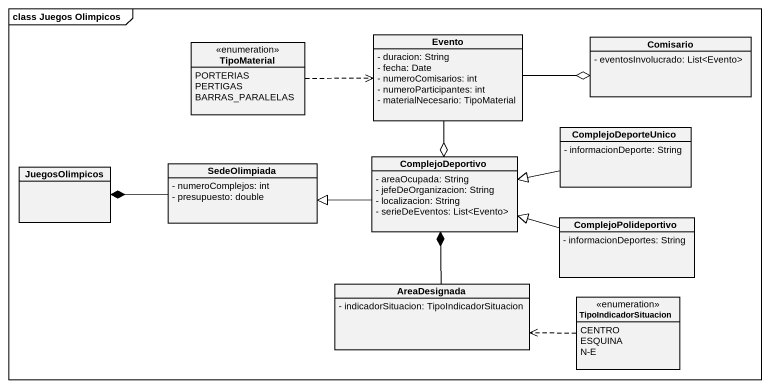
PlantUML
@startuml
mainframe class Juegos Olimpicos
hide circle
hide empty members
skinparam classAttributeIconSize 0
class Evento {
  - duracion: String
  - fecha: Date
  - numeroComisarios: int
  - numeroParticipantes: int
  - materialNecesario: TipoMaterial
}
enum TipoMaterial {
  PORTERIAS
  PERTIGAS
  BARRAS_PARALELAS
}
class Comisario {
  - eventosInvolucrado: List<Evento>
}
class ComplejoDeporteUnico {
  - informacionDeporte: String
}
class JuegosOlimpicos
class SedeOlimpiada {
  - numeroComplejos: int
  - presupuesto: double
}
class ComplejoDeportivo {
  - areaOcupada: String
  - jefeDeOrganizacion: String
  - localizacion: String
  - serieDeEventos: List<Evento>
}
class ComplejoPolideportivo {
  - informacionDeportes: String
}
class AreaDesignada {
  - indicadorSituacion: TipoIndicadorSituacion
}
enum TipoIndicadorSituacion {
  CENTRO
  ESQUINA
  N-E
}
Evento -right-o Comisario
Evento --o ComplejoDeportivo
TipoMaterial .right.> Evento
ComplejoDeporteUnico -left-|> ComplejoDeportivo
SedeOlimpiada -left-* JuegosOlimpicos
ComplejoDeportivo -left-|> SedeOlimpiada
ComplejoPolideportivo -left-|> ComplejoDeportivo
AreaDesignada -up-* ComplejoDeportivo
TipoIndicadorSituacion .left.> AreaDesignada
@enduml
